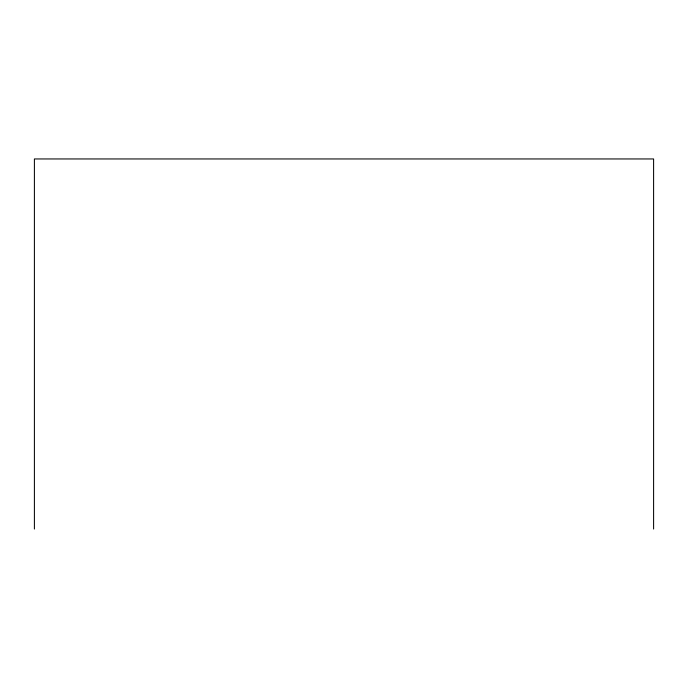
<?xml version="1.0" encoding="UTF-8"?>
<svg xmlns="http://www.w3.org/2000/svg" width="688" height="688" viewBox="0 0 688 688"><rect width="100%" height="100%" fill="white"/><g stroke="black" fill="none" stroke-linecap="round" stroke-linejoin="round"><path stroke-width="1.03" d="M653.6 529.046L653.6 158.954L34.4 158.954L34.4 529.046"/></g></svg>
